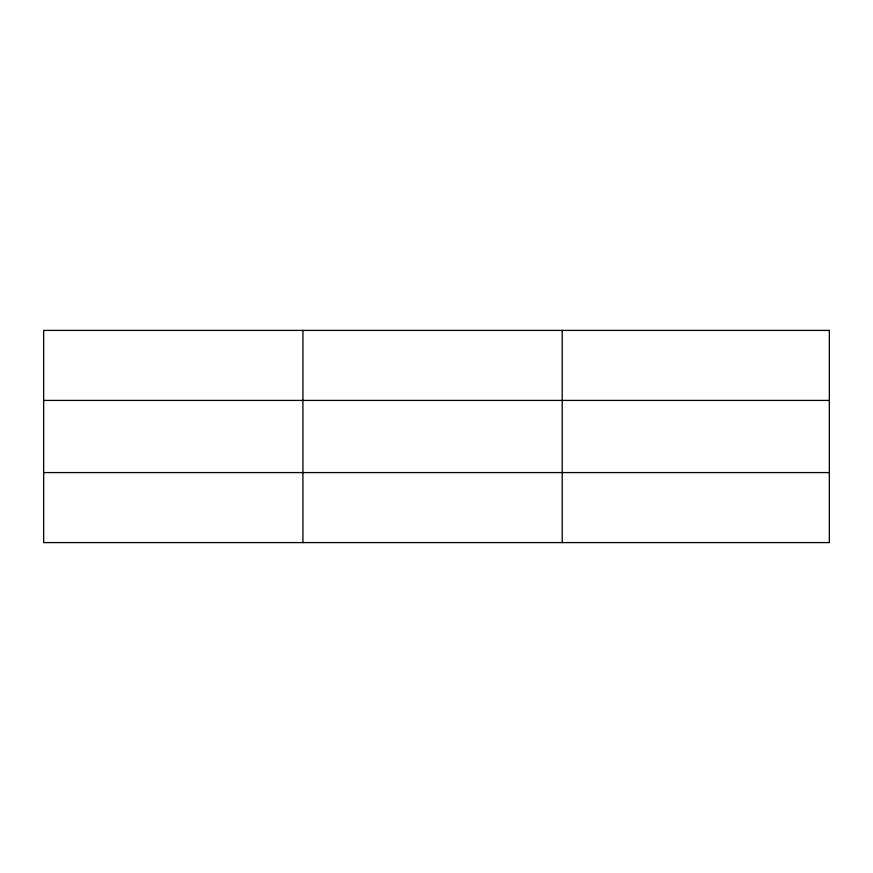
<?xml version="1.0" encoding="UTF-8"?>
<svg xmlns="http://www.w3.org/2000/svg" width="873" height="873" viewBox="0 0 873 873"><rect width="100%" height="100%" fill="white"/><g stroke="black" fill="none" stroke-linecap="round" stroke-linejoin="round"><path stroke-width="1.31" d="M302.931 542.591L302.931 330.409M562.212 542.591L562.212 330.409M43.65 400.423L829.35 400.423M43.65 472.577L829.35 472.577M829.35 330.409L829.35 542.591L43.65 542.591L43.65 330.409L829.35 330.409"/></g></svg>
